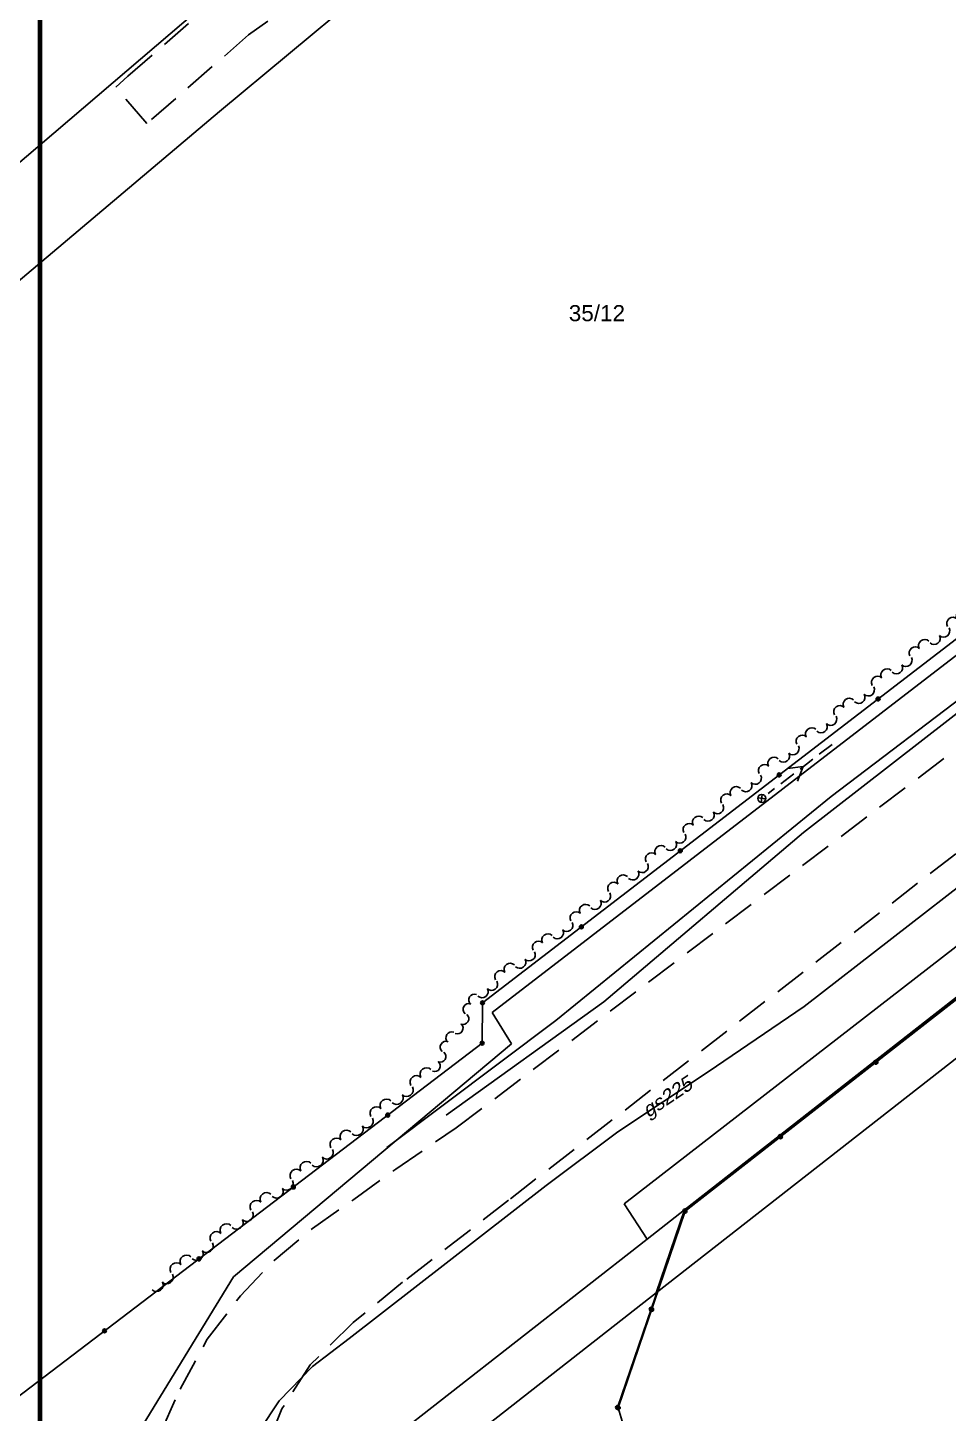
# Model space of a CAD drawing. Header units: metres. Extents: x 7542702 to 7555152, y 5804026 to 5815503.
# Drawn here: x 7544310.8 to 7544368, y 5807884.5 to 5807970.6 of the extents above; entities that cross this region are included whole.
import ezdxf

# ---------------------------------------------------------------- set-up
doc = ezdxf.new("R2010")
doc.units = ezdxf.units.M
doc.linetypes.add('4001', pattern=[0])
doc.linetypes.add('4003', pattern=[3, 2, -1])
for name, color, linetype in [('Drogi', 135, 'Continuous'), ('Dzialki', 165, 'Continuous'), ('Ogrodzenia', 184, 'Continuous'), ('Projekty', 252, 'Continuous'), ('Uz_Energia', 1, 'Continuous'), ('Uz_Gaz', 54, 'Continuous'), ('Uz_Telekomunikacja', 252, 'Continuous')]:
    doc.layers.add(name, color=color, linetype=linetype)
doc.styles.get("Standard").update_dxf_attribs({"font": 'arial.ttf'})

# ---------------------------------------------------------------- blocks, each defined once
blk = doc.blocks.new('1281')
at = {"layer": 'Ogrodzenia', "color": 184, "linetype": 'Continuous'}
for radius in [0.24, 0.16, 0.08]:
    blk.add_circle((0, 0), radius, dxfattribs=at)
blk = doc.blocks.new('2282')
at = {"layer": 'Ogrodzenia', "color": 184, "linetype": 'Continuous'}
for centre, start, end in [((0, 0.88), 100, 260), ((0, 0.63), 100, 260), ((0, 0.38), 280, 80), ((0, 0.13), 280, 80)]:
    blk.add_arc(centre, 0.13, start, end, dxfattribs=at)
blk = doc.blocks.new('1386')
at = {"layer": 'Projekty', "color": 1, "linetype": 'Continuous'}
for p, q in [((0, 9), (0, 11)), ((0, 6), (0, 8)), ((-1, 4.8), (0, 6.5)), ((1, 4.8), (0, 6.5)), ((0, 3), (0, 5)), ((0, 1), (0, 2))]:
    blk.add_line(p, q, dxfattribs=at)
blk = doc.blocks.new('1383')
at = {"layer": 'Projekty', "color": 1, "linetype": 'Continuous'}
for p, q in [((-0.35, 0.35), (0.35, -0.35)), ((0.35, 0.35), (-0.35, -0.35))]:
    blk.add_line(p, q, dxfattribs=at)
blk.add_circle((0, 0), 0.5, dxfattribs=at)

msp = doc.modelspace()

# ---------------------------------------------------------------- linework, layer by layer
at = {"layer": 'Defpoints', "color": 4, "lineweight": 70}
msp.add_lwpolyline([(7544311.602, 5808029.363), (7544704.112, 5808029.363), (7544704.112, 5807745.964), (7544311.602, 5807745.964)], close=True, dxfattribs=at)
at = {"layer": 'Drogi', "color": 8, "linetype": '4003'}
for p, q in [((7544335.45, 5807978.05, 122.92), (7544324.55, 5807970.13, 122.72)), ((7544317.05, 5807967.56, 122.65), (7544322.65, 5807972.44, 122.75)), ((7544324.55, 5807970.13, 122.72), (7544318.23, 5807964.63, 122.6)), ((7544316.29, 5807966.88, 122.63), (7544317.05, 5807967.56, 122.65)), ((7544318.23, 5807964.63, 122.6), (7544316.29, 5807966.88, 122.63)), ((7544337.45, 5807902.22), (7544375.03, 5807930.68)), ((7544377.98, 5807926.6), (7544340.7, 5807897.72)), ((7544333.69, 5807899.65), (7544337.45, 5807902.22)), ((7544331.08, 5807897.77), (7544333.69, 5807899.65)), ((7544328.51, 5807895.97), (7544331.08, 5807897.77)), ((7544340.7, 5807897.72), (7544334.11, 5807892.62)), ((7544326.14, 5807893.98), (7544328.51, 5807895.97)), ((7544324.04, 5807891.78), (7544326.14, 5807893.98)), ((7544334.11, 5807892.62), (7544331.05, 5807890.12)), ((7544321.98, 5807889.08), (7544324.04, 5807891.78)), ((7544331.05, 5807890.12), (7544328.38, 5807887.5)), ((7544320.29, 5807885.99), (7544321.98, 5807889.08)), ((7544328.38, 5807887.5), (7544326.62, 5807884.75)), ((7544319.18, 5807883.5), (7544320.29, 5807885.99)), ((7544326.62, 5807884.75), (7544325.23, 5807881.38))]:
    msp.add_line(p, q, dxfattribs=at)
at = {"layer": 'Dzialki'}
for p, q in [((7544339.52, 5807987.17), (7544295.85, 5807949.87)), ((7544295.85, 5807949.87), (7544339.52, 5807987.17)), ((7544344.63, 5807983.58), (7544322.74, 5807965.38)), ((7544322.74, 5807965.38), (7544344.63, 5807983.58)), ((7544322.74, 5807965.38), (7544305.82, 5807951.11)), ((7544305.82, 5807951.11), (7544322.74, 5807965.38)), ((7544351.64, 5807897.13), (7544424.31, 5807953.94)), ((7544424.31, 5807953.94), (7544351.64, 5807897.13)), ((7544349.88, 5807891.97), (7544426.1, 5807951.54)), ((7544426.1, 5807951.54), (7544349.88, 5807891.97)), ((7544374.24, 5807935.98), (7544339.68, 5807909.39)), ((7544339.68, 5807909.39), (7544374.24, 5807935.98)), ((7544382.56, 5807924.39), (7544347.89, 5807897.49)), ((7544347.89, 5807897.49), (7544382.56, 5807924.39)), ((7544339.68, 5807909.39), (7544340.89, 5807907.43)), ((7544340.89, 5807907.43), (7544339.68, 5807909.39)), ((7544340.89, 5807907.43), (7544323.6, 5807892.96)), ((7544323.6, 5807892.96), (7544340.89, 5807907.43)), ((7544347.89, 5807897.49), (7544349.31, 5807895.31)), ((7544349.31, 5807895.31), (7544347.89, 5807897.49)), ((7544351.64, 5807897.13), (7544349.31, 5807895.31)), ((7544349.88, 5807891.97), (7544351.64, 5807897.13)), ((7544349.31, 5807895.31), (7544325.2, 5807876.46)), ((7544323.6, 5807892.96), (7544318, 5807883.79)), ((7544318, 5807883.79), (7544323.6, 5807892.96)), ((7544327.32, 5807874.33), (7544349.88, 5807891.97))]:
    msp.add_line(p, q, dxfattribs=at)
at = {"layer": 'Ogrodzenia', "color": 184, "linetype": '4001'}
for p, q in [((7544339.08, 5807909.99, 122.83), (7544412.84, 5807966.63, 123.58)), ((7544351.66, 5807897.06), (7544399.11, 5807934.05)), ((7544351.67, 5807897.04, 122.715), (7544399.11, 5807934.05, 123.299)), ((7544339.06, 5807907.48, 122.85), (7544339.08, 5807909.99, 122.83)), ((7544309.73, 5807885.14, 123.15), (7544339.06, 5807907.48, 122.85)), ((7544347.47, 5807884.85), (7544351.66, 5807897.06)), ((7544347.52, 5807884.82, 121.678), (7544351.67, 5807897.04, 122.715)), ((7544349.7, 5807877.44, 121.285), (7544347.52, 5807884.82, 121.678))]:
    msp.add_line(p, q, dxfattribs=at)
at = {"layer": 'Uz_Energia', "color": 1, "linetype": '4001'}
for p, q in [((7544359.03, 5807920.57, 122.12), (7544385.22, 5807940.94, 122.33)), ((7544346.62, 5807910.06, 122.11), (7544359.03, 5807920.57, 122.12)), ((7544336.83, 5807903, 121.96), (7544346.62, 5807910.06, 122.11))]:
    msp.add_line(p, q, dxfattribs=at)
at = {"layer": 'Uz_Gaz', "color": 54, "linetype": '4001'}
for p, q in [((7544359.07, 5807909.75, 122.07), (7544376.75, 5807923.48, 122.24)), ((7544353.1, 5807905.69, 121.99), (7544359.07, 5807909.75, 122.07)), ((7544347.5, 5807901.97, 121.92), (7544353.1, 5807905.69, 121.99)), ((7544343.03, 5807898.64, 121.84), (7544347.5, 5807901.97, 121.92)), ((7544330.79, 5807889.12, 121.77), (7544343.03, 5807898.64, 121.84)), ((7544328.51, 5807887.38, 121.77), (7544330.79, 5807889.12, 121.77)), ((7544326.45, 5807885.26, 121.67), (7544328.51, 5807887.38, 121.77)), ((7544325.22, 5807883.42, 121.62), (7544326.45, 5807885.26, 121.67))]:
    msp.add_line(p, q, dxfattribs=at)
at = {"layer": 'Uz_Telekomunikacja', "linetype": '4001'}
for p, q in [((7544360.74, 5807922.8, 122.27), (7544411.75, 5807961.6, 122.76)), ((7544343.63, 5807908.9, 122.11), (7544360.74, 5807922.8, 122.27)), ((7544333.13, 5807900.99, 122.14), (7544343.63, 5807908.9, 122.11))]:
    msp.add_line(p, q, dxfattribs=at)

# ---------------------------------------------------------------- block references
at = {"layer": 'Ogrodzenia', "color": 184}
for p, xscale, yscale, rotation in [((7544369.211, 5807934.252), 2.971479, 2.971479, 127.998273), ((7544366.869, 5807932.422), 2.971479, 2.971479, 127.998273), ((7544364.528, 5807930.593), 2.971479, 2.971479, 127.998273), ((7544362.186, 5807928.764), 2.971479, 2.971479, 127.998273), ((7544359.845, 5807926.934), 2.971479, 2.971479, 127.998273), ((7544357.503, 5807925.105), 2.971479, 2.971479, 127.998273), ((7544355.161, 5807923.275), 2.971479, 2.971479, 127.998273), ((7544352.82, 5807921.446), 2.971479, 2.971479, 127.998273), ((7544350.478, 5807919.617), 2.971479, 2.971479, 127.998273), ((7544348.136, 5807917.787), 2.971479, 2.971479, 127.998273), ((7544345.795, 5807915.958), 2.971479, 2.971479, 127.998273), ((7544343.453, 5807914.129), 2.971479, 2.971479, 127.998273), ((7544341.112, 5807912.299), 2.971479, 2.971479, 127.998273), ((7544338.77, 5807910.47), 2.737152, 2.737152, 148.749049), ((7544337.35, 5807908.13), 2.737152, 2.737152, 148.749049), ((7544335.93, 5807905.79), 3.152275, 3.152275, 127.950136), ((7544333.444, 5807903.851), 3.152275, 3.152275, 127.950136), ((7544330.959, 5807901.913), 3.152275, 3.152275, 127.950136), ((7544328.473, 5807899.974), 3.152275, 3.152275, 127.950136), ((7544325.987, 5807898.036), 3.152275, 3.152275, 127.950136), ((7544323.501, 5807896.097), 3.152275, 3.152275, 127.950136), ((7544321.016, 5807894.159), 3.152275, 3.152275, 127.950136)]:
    msp.add_blockref('2282', p, dxfattribs=dict(at, xscale=xscale, yscale=yscale, rotation=rotation))
at = {"layer": 'Ogrodzenia', "color": 184, "xscale": 0.5, "yscale": 0.5, "zscale": 0.5}
for p in [(7544363.667, 5807928.87), (7544357.52, 5807924.15), (7544351.373, 5807919.43), (7544345.227, 5807914.71), (7544339.08, 5807909.99), (7544339.08, 5807909.99), (7544339.06, 5807907.48), (7544339.06, 5807907.48), (7544363.522, 5807906.307), (7544363.53, 5807906.293), (7544333.194, 5807903.012), (7544357.591, 5807901.684), (7544357.6, 5807901.666), (7544327.328, 5807898.544), (7544351.66, 5807897.06), (7544351.66, 5807897.06), (7544351.67, 5807897.04), (7544351.67, 5807897.04), (7544321.462, 5807894.076), (7544349.565, 5807890.955), (7544349.595, 5807890.93), (7544315.596, 5807889.608), (7544347.47, 5807884.85), (7544347.52, 5807884.82), (7544347.52, 5807884.82)]:
    msp.add_blockref('1281', p, dxfattribs=at)
at = {"layer": 'Projekty', "xscale": 0.5, "yscale": 0.5, "zscale": 0.5, "rotation": 307.515867}
for name in ['1386', '1383']:
    msp.add_blockref(name, (7544356.44, 5807922.69), dxfattribs=at)

# ---------------------------------------------------------------- texts
at = {"layer": 'Dzialki'}
msp.add_text('35/12', height=1, dxfattribs=at).set_placement((7544344.446, 5807952.345))
at = {"layer": 'Uz_Gaz', "color": 54, "oblique": 15}
msp.add_text('gs225', height=0.9, rotation=33.59553, dxfattribs=at).set_placement((7544349.369, 5807902.814))

doc.saveas('drawing.dxf')
